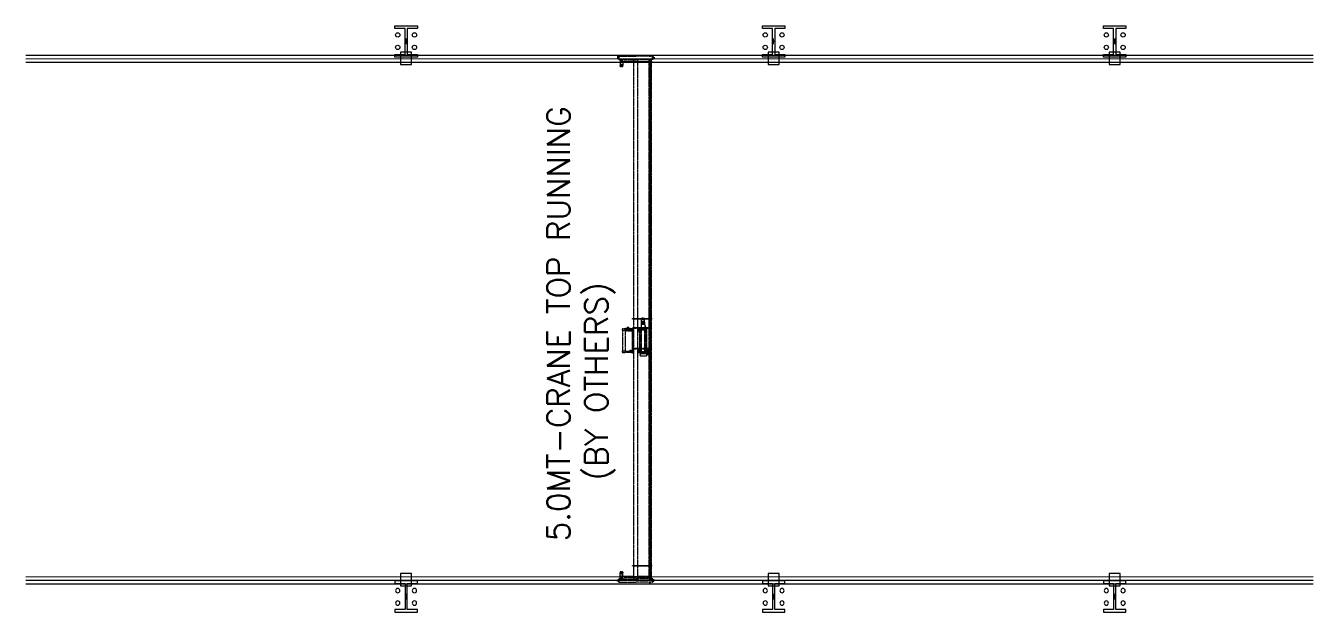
# Model space of a CAD drawing. Header units: millimetres. Extents: x 656141 to 1304589, y -54663 to 110742.
# Drawn here: x 712087 to 757393, y 61224 to 81847 of the extents above; entities that cross this region are included whole.
import ezdxf

# ---------------------------------------------------------------- set-up
doc = ezdxf.new("R2010")
doc.units = ezdxf.units.MM
doc.header["$LTSCALE"] = 0.35
doc.header["$MEASUREMENT"] = 0
doc.linetypes.add('CONTIN', pattern=[0, 0, 0])
doc.linetypes.add('HIDDEN', pattern=[9.525, 6.35, -3.175])
doc.layers.get('0').update_dxf_attribs({"linetype": 'CONTIN'})
doc.styles.add('S', font='simplex.shx')

# ---------------------------------------------------------------- blocks, each defined once
blk = doc.blocks.new('COL-1')
at = {"lineweight": 0}
for p, q in [((-525, -375), (-525, 375)), ((-525, 375), (-436, 375)), ((-436, 375), (-436, 36)), ((-436, 36), (436, 36)), ((436, 36), (436, 375)), ((436, 375), (525, 375)), ((525, 375), (525, -375)), ((-436, -375), (-525, -375)), ((436, -36), (-436, -36)), ((-436, -36), (-436, -375)), ((436, -375), (436, -36)), ((525, -375), (436, -375))]:
    blk.add_line(p, q, dxfattribs=at)
at = {"color": 0, "lineweight": 0, "ltscale": 0.1}
for p, q in [((-82, 0), (102, 0)), ((0, -36), (0, 36))]:
    blk.add_line(p, q, dxfattribs=at)
at = {"color": 1, "lineweight": 0}
for centre in [(-194, 279), (221, 279), (-194, -279), (221, -279)]:
    blk.add_circle(centre, 72.1, dxfattribs=at)

msp = doc.modelspace()

# ---------------------------------------------------------------- linework, layer by layer
at = {"color": 152, "linetype": 'ByBlock', "lineweight": 0}
for p, q in [((712087.2, 80813.6), (757392.8, 80816.7)), ((712087.2, 80813.7), (757392.8, 80816.7)), ((712087.2, 80687.7), (757392.8, 80690.8)), ((712087.2, 80687.8), (757392.8, 80690.8)), ((712087.2, 80561.9), (757392.8, 80564.9)), ((712087.2, 80561.8), (757392.8, 80564.8)), ((712087.2, 62472.3), (757392.8, 62475.3)), ((712087.2, 62472.2), (757392.8, 62475.2)), ((712087.2, 62346.3), (757392.8, 62349.3)), ((712087.2, 62346.3), (757392.8, 62349.3)), ((712087.2, 62220.4), (757392.8, 62223.4)), ((712087.2, 62220.4), (757392.8, 62223.4))]:
    msp.add_line(p, q, dxfattribs=at)
at = {"color": 3, "linetype": 'HIDDEN', "lineweight": 0, "ltscale": 5}
for p, q in [((732906.9, 80804.1), (732906.9, 80753.7)), ((732957.3, 80743.5), (732906.9, 80743.5)), ((732906.9, 80743.5), (732906.9, 80693.1)), ((732906.9, 80693.1), (732957.3, 80693.1)), ((732957.3, 80773.7), (732957.3, 80662.9)), ((732961.3, 80773.7), (732957.3, 80773.7)), ((732957.3, 80662.9), (732961.3, 80662.9)), ((732961.3, 80773.7), (733553.2, 80773.7)), ((732961.3, 80662.9), (732961.3, 80773.7)), ((732961.3, 80662.9), (733553.2, 80662.9)), ((733007.9, 80655.3), (733007.9, 80588.9)), ((733007.9, 80645.3), (733091, 80645.3)), ((733012.9, 80660.4), (733086, 80660.4)), ((733077.1, 80781.3), (733021.7, 80781.3)), ((733021.7, 80781.3), (733021.7, 80773.7)), ((733026.8, 80662.9), (733062, 80662.9)), ((733026.8, 80662.9), (733026.8, 80660.4)), ((733072.1, 80662.9), (733062, 80662.9)), ((733072.1, 80662.9), (733072.1, 80660.4)), ((733077.1, 80773.7), (733077.1, 80781.3)), ((733091, 80588.9), (733091, 80655.3)), ((733477.6, 80634.9), (733477.6, 80655.3)), ((733477.6, 80655.3), (733628.7, 80655.3)), ((734145.1, 80773.7), (733553.2, 80773.7)), ((734145.1, 80662.9), (733553.2, 80662.9)), ((733628.7, 80655.3), (733628.7, 80634.9)), ((734029.2, 80781.3), (734084.6, 80781.3)), ((734029.2, 80773.7), (734029.2, 80781.3)), ((734084.6, 80781.3), (734084.6, 80773.7)), ((734145.1, 80773.7), (734149.1, 80773.7)), ((734145.1, 80662.9), (734145.1, 80773.7)), ((734149.1, 80662.9), (734145.1, 80662.9)), ((734149.1, 80773.7), (734149.1, 80662.9)), ((734149.1, 80743.5), (734199.5, 80743.5)), ((734199.5, 80693.1), (734149.1, 80693.1)), ((734199.5, 80743.5), (734199.5, 80693.1)), ((733004.6, 80561.1), (733004.6, 80448.3)), ((733024.2, 80561.1), (733004.6, 80561.1)), ((733034.8, 80483.6), (733004.6, 80483.6)), ((733034.8, 80465.9), (733004.6, 80465.9)), ((733034.8, 80448.3), (733004.6, 80448.3)), ((733006.7, 80417.6), (733004.6, 80448.3)), ((733007.9, 80643.8), (733091, 80643.8)), ((733041.9, 80610), (733007.9, 80610)), ((733009.6, 80583.8), (733009.1, 80583.8)), ((733009.1, 80583.8), (733009.1, 80578.8)), ((733009.1, 80578.8), (733009.6, 80578.8)), ((733089.2, 80583.8), (733009.6, 80583.8)), ((733089.7, 80578.8), (733009.6, 80578.8)), ((733014.6, 80578.8), (733011.7, 80561.1)), ((733086, 80583.8), (733012.9, 80583.8)), ((733034.8, 80410.5), (733014.2, 80410.5)), ((733074.6, 80561.1), (733024.2, 80561.1)), ((733055.9, 80483.6), (733034.8, 80483.6)), ((733055.9, 80465.9), (733034.8, 80465.9)), ((733055.9, 80448.3), (733034.8, 80448.3)), ((733055.9, 80410.5), (733034.8, 80410.5)), ((733044.4, 80639.7), (733054.5, 80639.7)), ((733044.4, 80639.7), (733044.4, 80612.5)), ((733054.5, 80639.7), (733054.5, 80612.5)), ((733055.9, 80483.6), (733094.3, 80483.6)), ((733055.9, 80465.9), (733094.3, 80465.9)), ((733055.9, 80448.3), (733094.3, 80448.3)), ((733055.9, 80410.5), (733084.7, 80410.5)), ((733091, 80610), (733057, 80610)), ((733094.3, 80561.1), (733074.6, 80561.1)), ((733084.3, 80578.8), (733087.2, 80561.1)), ((733089.2, 80583.8), (733089.7, 80583.8)), ((733089.7, 80583.8), (733089.7, 80578.8)), ((733092.2, 80417.6), (733094.3, 80448.3)), ((733094.3, 80561.1), (733094.3, 80448.3)), ((733477.6, 80634.9), (733477.6, 62351.4)), ((733628.7, 62351.4), (733628.7, 80634.9)), ((734024.2, 80577.3), (733628.7, 80577.3)), ((734024.2, 62351.4), (734024.2, 80637.7)), ((734024.2, 80637.7), (734039.3, 80637.7)), ((734039.3, 80637.7), (734039.3, 62351.4)), ((734074.5, 62351.4), (734074.5, 80637.7)), ((734074.5, 80637.7), (734089.7, 80637.7)), ((734089.7, 80637.7), (734089.7, 62351.4)), ((733077.9, 71181.3), (733077.4, 71180.8)), ((733077.4, 71180.8), (733077.4, 71144.1)), ((733077.4, 71144.1), (733077.9, 71143.6)), ((733077.9, 71181.3), (733077.9, 71143.6)), ((733080.9, 71181.3), (733077.9, 71181.3)), ((733077.9, 71143.6), (733080.9, 71143.6)), ((733080.9, 71183.1), (733082.3, 71183.1)), ((733080.9, 71181.3), (733080.9, 71183.1)), ((733080.9, 71143.6), (733080.9, 71181.3)), ((733080.9, 71143.6), (733080.9, 71181.3)), ((733080.9, 71141.8), (733080.9, 71143.6)), ((733082.3, 71141.8), (733080.9, 71141.8)), ((733082.3, 71183.1), (733082.3, 71181.3)), ((733082.3, 71143.6), (733082.3, 71181.3)), ((733082.3, 71181.3), (733084.7, 71181.3)), ((733082.3, 71181.3), (733082.3, 71162.4)), ((733082.3, 71162.4), (733082.3, 71143.6)), ((733082.3, 71143.6), (733084.7, 71143.6)), ((733082.3, 71143.6), (733082.3, 71141.8)), ((733084.7, 71187.6), (733084.7, 70405.6)), ((733109.9, 71187.6), (733084.7, 71187.6)), ((733084.7, 71187.6), (733084.7, 71181.3)), ((733084.7, 71181.3), (733084.7, 71143.6)), ((733084.7, 71139.8), (733181.5, 71139.8)), ((733160.3, 71187.6), (733109.9, 71187.6)), ((733181.9, 71187.6), (733160.3, 71187.6)), ((733180.8, 71168.7), (733180.8, 71162.4)), ((733180.8, 71162.4), (733180.8, 71156.1)), ((733182.2, 71189.3), (733181.3, 71184.2)), ((733181.3, 71169.5), (733181.3, 71184.2)), ((733181.3, 71155.4), (733181.3, 71169.5)), ((733181.3, 71155.4), (733181.3, 71140.7)), ((733182.2, 71135.6), (733181.3, 71140.7)), ((733185.3, 71190.1), (733182.9, 71189.9)), ((733182.9, 71134.9), (733185.3, 71134.8)), ((733185.3, 71193.4), (733185.3, 71190.1)), ((733185.3, 71190.1), (733185.3, 71162.4)), ((733185.3, 71162.4), (733185.3, 71134.8)), ((733185.3, 71134.8), (733185.3, 71131.5)), ((733186.8, 71195), (733186.8, 71197.6)), ((733186.8, 71195), (733186.8, 71129.9)), ((733186.8, 71129.9), (733186.8, 71127.3)), ((733226.9, 71202.2), (733203.2, 71201.8)), ((733203.2, 71201.8), (733203.2, 71123.1)), ((733226.9, 71201.9), (733226.9, 71202.2)), ((733228.6, 71201.9), (733226.9, 71201.9)), ((733226.9, 71201.9), (733226.9, 71123)), ((733244.5, 71202.2), (733228.6, 71202.1)), ((733228.6, 71201.9), (733228.6, 71202.1)), ((733228.6, 71201.2), (733228.6, 71201.9)), ((733228.6, 71201.2), (733228.6, 71123.7)), ((733244.5, 71162.4), (733244.5, 71202.2)), ((733256.4, 71202), (733244.5, 71202.2)), ((733244.5, 71122.6), (733244.5, 71162.4)), ((733253.3, 71229), (733253.3, 71224.4)), ((733253.3, 71224.4), (733253.6, 71206.2)), ((733253.3, 71224.4), (733255.2, 71224.4)), ((733255.2, 71224.4), (733283.6, 71224.4)), ((733256.4, 71196.2), (733256.4, 71202)), ((733256.4, 71128.7), (733256.4, 71196.2)), ((733256.9, 71196.2), (733256.4, 71196.2)), ((733256.7, 71203.2), (733298.2, 71203.2)), ((733257.4, 71196.2), (733256.9, 71196.2)), ((733296.7, 71202.2), (733257.4, 71202.2)), ((733257.4, 71202.2), (733257.4, 71196.2)), ((733257.4, 71128.7), (733257.4, 71196.2)), ((733294.1, 71221.9), (733273, 71221.9)), ((733273, 71206.8), (733294.1, 71206.8)), ((733313.8, 71224.4), (733283.6, 71224.4)), ((733296.7, 71196.2), (733296.7, 71202.2)), ((733297.2, 71196.2), (733296.7, 71196.2)), ((733296.7, 71128.7), (733296.7, 71196.2)), ((733297.7, 71196.2), (733297.2, 71196.2)), ((733297.7, 71196.2), (733297.7, 71197.7)), ((733297.7, 71197.7), (733298.3, 71197.7)), ((733297.7, 71192.2), (733297.7, 71196.2)), ((733311.8, 71192.2), (733297.7, 71192.2)), ((733297.7, 71128.7), (733297.7, 71192.2)), ((733298.2, 71203.2), (733310.4, 71203.2)), ((733298.2, 71203.2), (733298.3, 71197.7)), ((733298.3, 71197.7), (733311.8, 71197.7)), ((733309.7, 71129.6), (733309.7, 71192.2)), ((733312.3, 71203.2), (733310.4, 71203.2)), ((733311.8, 71197.7), (733311.8, 71195)), ((733311.8, 71197.7), (733312.2, 71197.7)), ((733311.8, 71195), (733311.8, 71192.2)), ((733312.3, 71203.8), (733312.2, 71197.7)), ((733313.5, 71206.2), (733313.8, 71224.4)), ((733313.8, 71229), (733313.8, 71224.4)), ((733324.6, 71193.4), (733321.1, 71193.4)), ((733321.1, 71193.4), (733321.1, 71131.5)), ((733321.1, 71131.5), (733324.6, 71131.5)), ((733324.9, 71193.4), (733324.6, 71193.4)), ((733324.6, 71193.4), (733324.6, 71131.5)), ((733324.6, 71193.4), (733324.6, 71193.4)), ((733324.6, 71131.5), (733324.9, 71131.5)), ((733324.6, 71131.5), (733324.6, 71131.5)), ((733326.4, 71196.7), (733325.8, 71194.2)), ((733325.8, 71130.7), (733326.4, 71128.2)), ((733326.6, 71197), (733326.6, 71127.9)), ((733335.2, 71197.7), (733327.4, 71197.4)), ((733335.7, 71196.7), (733335.7, 71197.2)), ((733335.7, 71196.7), (733335.7, 71128.2)), ((733336.7, 71196.2), (733336.2, 71196.2)), ((733336.7, 71196.9), (733336.7, 71196.2)), ((733336.7, 71128.7), (733336.7, 71196.2)), ((733340.9, 71197.7), (733337.5, 71197.7)), ((733341.7, 71193.2), (733341.7, 71196.9)), ((733341.7, 71190.1), (733341.7, 71193.2)), ((733342.2, 71193.2), (733341.7, 71193.2)), ((733341.7, 71176), (733341.7, 71190.1)), ((733356.3, 71190.1), (733341.7, 71190.1)), ((733341.7, 71148.8), (733341.7, 71176)), ((733360.2, 71176), (733341.7, 71176)), ((733341.7, 71134.7), (733341.7, 71148.8)), ((733341.7, 71148.8), (733360.2, 71148.8)), ((733341.7, 71134.7), (733356.3, 71134.7)), ((733341.7, 71131.7), (733341.7, 71134.7)), ((733341.7, 71128), (733341.7, 71131.7)), ((733342.2, 71131.7), (733341.7, 71131.7)), ((733342.4, 71197.2), (733342.2, 71193.2)), ((733356.3, 71193.2), (733342.2, 71193.2)), ((733356.3, 71131.7), (733342.2, 71131.7)), ((733342.4, 71127.7), (733342.2, 71131.7)), ((733356.2, 71197.2), (733342.4, 71197.2)), ((733356.3, 71193.2), (733356.2, 71197.2)), ((733356.3, 71131.7), (733356.2, 71127.7)), ((733356.3, 71191.7), (733356.3, 71193.2)), ((733360.2, 71191.7), (733356.3, 71191.7)), ((733356.3, 71190.1), (733356.3, 71191.7)), ((733356.3, 71134.7), (733356.3, 71133.2)), ((733356.3, 71133.2), (733360.2, 71133.2)), ((733356.3, 71133.2), (733356.3, 71131.7)), ((733360.2, 71195.2), (733360.2, 71191.7)), ((733373.5, 71195.2), (733360.2, 71195.2)), ((733362.4, 71191.7), (733360.2, 71191.7)), ((733362.4, 71176), (733360.2, 71176)), ((733360.2, 71148.8), (733362.4, 71148.8)), ((733360.2, 71133.2), (733360.2, 71129.7)), ((733360.2, 71133.2), (733362.4, 71133.2)), ((733362.4, 71176), (733362.4, 71191.7)), ((733362.4, 71166.5), (733362.4, 71176)), ((733385.6, 71166.5), (733362.4, 71166.5)), ((733362.4, 71148.8), (733362.4, 71158.4)), ((733362.4, 71158.4), (733385.6, 71158.4)), ((733362.4, 71133.2), (733362.4, 71148.8)), ((733386.1, 71195.2), (733373.5, 71195.2)), ((733385.6, 71158.4), (733385.6, 71166.5)), ((733386.1, 71162.4), (733386.1, 71195.2)), ((733386.1, 71195.2), (733386.6, 71195.2)), ((733386.6, 71195.2), (733386.6, 71194.9)), ((733386.6, 71194.9), (733388.6, 71194.9)), ((733386.6, 71194.9), (733386.6, 71162.4)), ((733386.6, 71162.4), (733386.6, 71130)), ((733388.6, 71130), (733386.6, 71130)), ((733386.6, 71130), (733386.6, 71129.7)), ((733388.6, 71129.7), (733388.6, 71195.2)), ((733401.7, 71195.2), (733388.6, 71195.2)), ((733401.7, 71129.7), (733401.7, 71195.2)), ((733401.7, 71187.6), (733403.4, 71187.6)), ((733403.4, 71137.3), (733401.7, 71137.3)), ((733403.4, 71187.6), (733403.4, 71180.1)), ((733403.4, 71180.1), (733404.7, 71180.1)), ((733403.4, 71144.8), (733403.4, 71180.1)), ((733404.7, 71144.8), (733403.4, 71144.8)), ((733403.4, 71144.8), (733403.4, 71137.3)), ((733404.7, 71180.1), (733405.2, 71179.9)), ((733405.2, 71144.9), (733404.7, 71144.8)), ((733405.2, 71179.9), (733405.2, 71172.6)), ((733405.2, 71144.9), (733405.2, 71179.9)), ((733405.2, 71172.6), (733405.4, 71172.6)), ((733405.4, 71152.3), (733405.2, 71152.3)), ((733405.2, 71152.3), (733405.2, 71144.9)), ((733405.4, 71172.6), (733406.4, 71171.6)), ((733406.4, 71153.3), (733405.4, 71152.3)), ((733406.4, 71171.6), (733407.2, 71171.6)), ((733407.2, 71153.3), (733406.4, 71153.3)), ((733407.2, 71171.6), (733407.2, 71172.3)), ((733407.2, 71172.3), (733407.7, 71172.3)), ((733407.2, 71152.6), (733407.2, 71153.3)), ((733407.7, 71152.6), (733407.2, 71152.6)), ((733407.7, 71172.3), (733408.2, 71171.8)), ((733408.2, 71153.1), (733407.7, 71152.6)), ((733408.2, 71183.4), (733408.2, 71181.3)), ((733408.2, 71181.3), (733408.2, 71143.6)), ((733408.2, 71171.8), (733408.2, 71153.1)), ((733408.2, 71143.6), (733408.2, 71141.5)), ((733451, 71197.7), (733413.3, 71197.7)), ((733413.3, 71197.7), (733413.3, 71189.3)), ((733413.3, 71189.3), (733413.3, 71186.4)), ((733413.3, 71186.4), (733413.3, 71162.4)), ((733413.3, 71162.4), (733413.3, 71138.5)), ((733413.3, 71138.5), (733413.3, 71135.6)), ((733413.3, 71135.6), (733413.3, 71127.2)), ((734128.6, 71537.8), (733421, 71537.8)), ((734107.3, 71229.4), (733439.8, 71229.4)), ((733439.8, 71229.4), (733439.8, 71209.3)), ((733439.8, 71209.3), (734107.3, 71209.3)), ((733451, 71193.9), (733451, 71197.7)), ((733451, 71190.1), (733451, 71193.9)), ((733452, 71193.9), (733451, 71193.9)), ((733451, 71134.7), (733451, 71190.1)), ((733451, 71131), (733451, 71134.7)), ((733451, 71127.2), (733451, 71131)), ((733451, 71131), (733452, 71131)), ((733452, 71217.6), (733452, 71193.9)), ((733452, 71217.6), (733453.3, 71217.6)), ((733452, 71193.9), (733452, 71190.8)), ((733452, 71190.8), (733452, 71162.4)), ((733452, 71162.4), (733452, 71134.1)), ((733452, 71134.1), (733452, 71131)), ((733452, 71131), (733452, 71107.3)), ((733453.3, 71226.4), (733453.3, 71217.6)), ((733453.3, 71217.6), (733453.3, 71107.3)), ((733457.1, 71227.4), (733454.3, 71227.4)), ((733456.8, 71166.2), (733456.8, 71158.7)), ((733457.8, 71166.2), (733456.8, 71166.2)), ((733456.8, 71158.7), (733463.9, 71158.7)), ((733457.1, 71227.4), (733457.1, 71226.9)), ((733457.1, 71226.9), (733457.1, 71166.2)), ((733463.6, 71226.9), (733457.1, 71226.9)), ((733457.1, 71098), (733457.1, 71158.7)), ((733458.4, 71168.2), (733457.8, 71168.2)), ((733457.8, 71168.2), (733457.8, 71166.2)), ((733462.3, 71170), (733458.4, 71170)), ((733458.4, 71170), (733458.4, 71168.2)), ((733462.3, 71168.2), (733458.4, 71168.2)), ((733462.3, 71168.2), (733462.3, 71170)), ((733462.9, 71168.2), (733462.3, 71168.2)), ((733462.9, 71166.2), (733462.9, 71168.2)), ((733463.9, 71166.2), (733462.9, 71166.2)), ((733466.4, 71227.4), (733463.6, 71227.4)), ((733463.6, 71227.4), (733463.6, 71226.9)), ((733463.6, 71226.9), (733463.6, 71166.2)), ((733463.6, 71098), (733463.6, 71158.7)), ((733463.9, 71158.7), (733463.9, 71166.2)), ((733467.4, 71217.6), (733467.4, 71226.4)), ((733467.4, 71162.4), (733467.4, 71217.6)), ((733473.5, 71217.6), (733467.4, 71217.6)), ((733467.4, 71107.3), (733467.4, 71162.4)), ((733473.5, 71217.6), (733475.5, 71203)), ((733475.5, 71121.9), (733475.5, 71203)), ((733477.6, 71202.2), (733476.6, 71202.1)), ((733628.7, 71202.3), (733631.3, 71202.1)), ((733634.4, 71217.6), (733632.3, 71203)), ((733632.3, 71203), (733632.3, 71121.9)), ((733640.4, 71217.6), (733634.4, 71217.6)), ((733640.4, 71226.4), (733640.4, 71217.6)), ((733640.4, 71217.6), (733640.4, 71107.3)), ((733644.2, 71227.4), (733641.5, 71227.4)), ((733645, 71166.2), (733644, 71166.2)), ((733644, 71166.2), (733644, 71158.7)), ((733644, 71158.7), (733651, 71158.7)), ((733644.2, 71227.4), (733644.2, 71226.9)), ((733644.2, 71226.9), (733644.2, 71166.2)), ((733650.8, 71226.9), (733644.2, 71226.9)), ((733644.2, 71098), (733644.2, 71158.7)), ((733645, 71168.2), (733645, 71166.2)), ((733645.6, 71168.2), (733645, 71168.2)), ((733649.4, 71170), (733645.6, 71170)), ((733645.6, 71170), (733645.6, 71168.2)), ((733649.4, 71168.2), (733645.6, 71168.2)), ((733649.4, 71168.2), (733649.4, 71170)), ((733650, 71168.2), (733649.4, 71168.2)), ((733650, 71166.2), (733650, 71168.2)), ((733651, 71166.2), (733650, 71166.2)), ((733653.5, 71227.4), (733650.8, 71227.4)), ((733650.8, 71227.4), (733650.8, 71226.9)), ((733650.8, 71226.9), (733650.8, 71166.2)), ((733650.8, 71098), (733650.8, 71158.7)), ((733651, 71158.7), (733651, 71166.2)), ((733654.6, 71217.6), (733654.6, 71226.4)), ((733654.6, 71162.4), (733654.6, 71217.6)), ((733655.8, 71217.6), (733654.6, 71217.6)), ((733654.6, 71107.3), (733654.6, 71162.4)), ((733655.8, 71195.8), (733655.8, 71217.6)), ((733655.8, 71162.4), (733655.8, 71195.8)), ((733657.1, 71195.8), (733655.8, 71195.8)), ((733655.8, 71129.1), (733655.8, 71162.4)), ((733657.1, 71205.5), (733657.1, 71195.8)), ((733657.1, 71200.2), (733675.2, 71200.2)), ((733657.1, 71195.8), (733657.1, 71192.5)), ((733657.1, 71129.1), (733657.1, 71132.4)), ((733673.1, 71209), (733660, 71208.5)), ((733675.2, 71196.4), (733675.2, 71207.8)), ((733675.2, 71196.4), (733691.9, 71195.8)), ((733694.9, 71162.4), (733694.9, 71192.8)), ((733694.9, 71162.4), (733694.9, 71132.1)), ((733697.7, 71175.5), (733697.7, 71150.9)), ((733697.7, 71150.9), (733701.3, 71150.9)), ((733701.3, 71150.9), (733701.8, 71150.9)), ((733701.8, 71150.9), (733701.8, 70398.3)), ((733701.8, 70398.3), (733701.8, 71150.9)), ((733701.8, 71150.9), (733752.2, 71150.9)), ((733703.3, 71181.1), (733727.1, 71181.1)), ((733725.4, 71191), (733735.5, 71191)), ((733727.1, 71191), (733727, 71187.2)), ((733727, 71187.2), (733727, 71185.9)), ((733727, 71185.9), (733727, 71184.6)), ((733727, 71184.6), (733727.1, 71181.1)), ((733806.1, 71191), (733727.1, 71191)), ((733727.1, 71181.1), (733885, 71181.1)), ((733735.5, 71191), (733876.6, 71191)), ((733744.5, 71416.8), (733744.1, 71391.1)), ((733744.1, 71391.1), (733744.6, 71391.1)), ((733744.1, 71388.9), (733744.4, 71350.6)), ((733806.1, 71388.9), (733744.1, 71388.9)), ((733744.1, 71347.5), (733744.1, 71226)), ((733745.2, 71222.2), (733744.1, 71191)), ((733867.8, 71367.2), (733744.3, 71367.2)), ((733867.6, 71416.8), (733744.5, 71416.8)), ((733744.6, 71391.1), (733744.6, 71388.9)), ((733867.5, 71391.1), (733744.6, 71391.1)), ((733744.6, 71388.9), (733745.6, 71388.9)), ((733751.4, 71348.3), (733744.9, 71348.3)), ((733744.9, 71225.2), (733751.4, 71225.2)), ((733745.2, 71349.8), (733751.4, 71349.8)), ((733745.6, 71388.9), (733806.1, 71388.9)), ((733751.4, 71223.4), (733746.4, 71223.4)), ((733755.6, 71443.8), (733749.2, 71443.8)), ((733861.5, 71547.8), (733750.6, 71547.8)), ((733750.6, 71452.3), (733750.6, 71547.8)), ((733861.5, 71527.7), (733750.6, 71527.7)), ((733861.5, 71520.1), (733750.6, 71520.1)), ((733750.6, 71458.1), (733861.5, 71458.1)), ((733750.6, 71452.3), (733861.5, 71452.3)), ((733751.4, 71349.8), (733753.4, 71349.8)), ((733751.4, 71349.1), (733751.4, 71348.3)), ((733753.4, 71349.1), (733751.4, 71349.1)), ((733763.6, 71348.3), (733751.4, 71348.3)), ((733751.4, 71225.2), (733860.7, 71225.2)), ((733751.4, 71225.2), (733751.4, 71224.5)), ((733860.7, 71224.5), (733751.4, 71224.5)), ((733751.4, 71224.5), (733751.4, 71223.4)), ((733751.4, 71224.5), (733753.4, 71224.5)), ((733860.7, 71223.4), (733751.4, 71223.4)), ((733752.2, 70398.3), (733752.2, 71150.9)), ((733752.2, 71150.9), (733875.3, 71150.9)), ((733753.4, 71349.8), (733753.4, 71349.1)), ((733753.4, 71349.8), (733858.7, 71349.8)), ((733856.5, 71443.8), (733755.6, 71443.8)), ((733756.2, 71446.1), (733756.1, 71444.3)), ((733762.8, 71447.3), (733757.5, 71447.3)), ((733762.8, 71447.3), (733763, 71450.2)), ((733849.3, 71447.3), (733762.8, 71447.3)), ((733763.6, 71450.9), (733771.1, 71452.3)), ((733771.8, 71348.3), (733763.6, 71348.3)), ((733840.9, 71452.3), (733771.2, 71452.3)), ((733860.7, 71348.3), (733771.8, 71348.3)), ((733806.1, 71562.9), (733773.8, 71562.9)), ((733773.8, 71562.9), (733773.8, 71547.8)), ((733806.1, 71562.9), (733838.3, 71562.9)), ((733806.1, 71388.9), (733866.5, 71388.9)), ((733868, 71388.9), (733806.1, 71388.9)), ((733806.1, 71191), (733885, 71191)), ((733838.3, 71562.9), (733838.3, 71547.8)), ((733848.5, 71450.9), (733841, 71452.3)), ((733849.3, 71447.3), (733849.1, 71450.2)), ((733854.6, 71447.3), (733849.3, 71447.3)), ((733855.9, 71446.1), (733856, 71444.3)), ((733862.9, 71443.8), (733856.5, 71443.8)), ((733858.7, 71349.1), (733858.7, 71349.8)), ((733858.7, 71349.8), (733860.7, 71349.8)), ((733860.7, 71349.1), (733858.7, 71349.1)), ((733858.7, 71224.5), (733860.7, 71224.5)), ((733870.5, 71213.1), (733859.5, 71213.1)), ((733860.7, 71349.8), (733866.9, 71349.8)), ((733860.7, 71348.3), (733860.7, 71349.1)), ((733867.2, 71348.3), (733860.7, 71348.3)), ((733860.7, 71225.2), (733860.7, 71224.5)), ((733860.7, 71225.2), (733867.2, 71225.2)), ((733860.7, 71223.4), (733860.7, 71224.5)), ((733860.7, 71223.4), (733861, 71223.4)), ((733861, 71223.4), (733861, 71219.3)), ((733861, 71219.3), (733861.5, 71219.3)), ((733861, 71219.3), (733861, 71207)), ((733861, 71207), (733861.5, 71206.9)), ((733861, 71207), (733861, 71191)), ((733861.5, 71452.3), (733861.5, 71547.8)), ((733869, 71221.9), (733861.5, 71221.8)), ((733861.5, 71221.8), (733861.5, 71219.3)), ((733861.5, 71219.3), (733861.5, 71206.9)), ((733861.5, 71206.9), (733861.5, 71204.4)), ((733869.1, 71204.3), (733861.5, 71204.4)), ((733866.3, 71239.3), (733906.9, 71239.3)), ((733866.5, 71388.9), (733867.5, 71388.9)), ((733867.5, 71391.1), (733868, 71391.1)), ((733867.5, 71388.9), (733867.5, 71391.1)), ((733868, 71391.1), (733867.6, 71416.8)), ((733867.7, 71350.6), (733868, 71388.9)), ((733868, 71347.5), (733868, 71269.3)), ((733868, 71269.3), (733868, 71254.2)), ((733868, 71254.2), (733868, 71226)), ((733869, 71273.7), (733869, 71221.9)), ((733869, 71221.9), (733869, 71204.9)), ((733894.2, 71277.1), (733872, 71276.7)), ((733872, 71201.9), (733894.2, 71201.5)), ((733873.8, 70398.3), (733873.8, 71150.9)), ((733875.3, 71150.9), (733895.7, 71150.9)), ((733876.6, 71191), (733886.7, 71191)), ((733885, 71191), (733885.1, 71187.2)), ((733885.1, 71184.6), (733885, 71181.1)), ((733885, 71181.1), (733906.4, 71181.1)), ((733885.1, 71187.2), (733885.1, 71185.9)), ((733885.1, 71185.9), (733885.1, 71184.6)), ((733899.5, 71277), (733894.2, 71277.1)), ((733894.2, 71277.1), (733894.2, 71201.5)), ((733894.2, 71201.5), (733899.5, 71201.6)), ((733895.7, 71150.9), (733895.7, 70398.3)), ((733895.7, 71150.9), (733944.1, 71150.9)), ((733932.4, 71181.1), (733906.4, 71181.1)), ((733941.6, 71181.1), (733932.4, 71181.1)), ((733944.1, 70398.3), (733944.1, 71150.9)), ((733944.1, 71150.9), (733947.1, 71150.9)), ((733947.1, 71150.9), (733947.1, 71175.5)), ((734107.3, 71209.3), (734107.3, 71229.4)), ((733185.4, 71127.3), (733185.4, 70405.6)), ((733203.2, 71123.1), (733226.9, 71122.6)), ((733226.9, 71123), (733228.6, 71123)), ((733226.9, 71122.6), (733226.9, 71123)), ((733228.6, 71123), (733228.6, 71123.7)), ((733228.6, 71122.8), (733228.6, 71123)), ((733228.6, 71122.8), (733244.5, 71122.6)), ((733244.5, 71122.6), (733256.4, 71122.9)), ((733256.4, 71122.9), (733256.4, 71128.7)), ((733256.4, 71128.7), (733256.9, 71128.7)), ((733256.9, 71128.7), (733257.4, 71128.7)), ((733257.4, 71128.7), (733257.4, 71122.6)), ((733257.4, 71122.6), (733296.7, 71122.6)), ((733296.7, 71122.6), (733296.7, 71128.7)), ((733296.7, 71128.7), (733297.2, 71128.7)), ((733297.2, 71128.7), (733297.7, 71128.7)), ((733297.7, 71122.6), (733297.7, 71128.7)), ((733297.7, 71122.6), (733309.7, 71122.9)), ((733309.7, 71129.6), (733309.7, 71122.9)), ((733327.4, 71127.5), (733335.2, 71127.2)), ((733384, 71127.2), (733332.7, 71127.2)), ((733332.7, 71127.2), (733332.7, 71119.1)), ((733332.7, 71119.1), (733384, 71119.1)), ((733335.7, 71127.7), (733335.7, 71128.2)), ((733336.2, 71128.7), (733336.7, 71128.7)), ((733336.7, 71128.7), (733336.7, 71128)), ((733337.5, 71127.2), (733340.9, 71127.2)), ((733356.2, 71127.7), (733342.4, 71127.7)), ((733360.2, 71129.7), (733373.5, 71129.7)), ((733373.5, 71129.7), (733386.1, 71129.7)), ((733413.3, 71127.2), (733384, 71127.2)), ((733384, 71119.1), (733424.8, 71119.1)), ((733386.6, 71129.7), (733386.1, 71129.7)), ((733388.6, 71129.7), (733401.7, 71129.7)), ((733413.3, 71127.2), (733448.5, 71127.2)), ((733448.5, 71127.2), (733413.3, 71127.2)), ((733448.5, 71123.2), (733424.8, 71123.2)), ((733424.8, 71123.2), (733424.8, 71119.1)), ((733424.8, 71119.1), (733424.8, 71079.8)), ((733424.8, 71079.8), (733424.8, 70645.6)), ((733448.5, 71127.2), (733451, 71127.2)), ((733448.5, 71127.2), (733448.5, 71123.2)), ((733451, 71123.2), (733448.5, 71123.2)), ((733451, 71079.8), (733451, 71123.2)), ((733451, 71079.8), (733451, 70645.6)), ((733452, 71107.3), (733453.3, 71107.3)), ((733453.3, 71107.3), (733453.3, 71098.5)), ((733454.3, 71097.5), (733457.1, 71097.5)), ((733463.6, 71098), (733457.1, 71098)), ((733457.1, 71098), (733457.1, 71097.5)), ((733463.6, 71098), (733463.6, 71097.5)), ((733463.6, 71097.5), (733466.4, 71097.5)), ((733467.4, 71098.5), (733467.4, 71107.3)), ((733473.5, 71107.3), (733467.4, 71107.3)), ((733473.5, 71107.3), (733475.5, 71121.9)), ((733477.6, 71122.7), (733476.6, 71122.8)), ((733628.7, 71122.6), (733631.3, 71122.8)), ((733634.4, 71107.3), (733632.3, 71121.9)), ((733634.4, 71107.3), (733640.4, 71107.3)), ((733640.4, 71107.3), (733640.4, 71098.5)), ((733641.5, 71097.5), (733644.2, 71097.5)), ((733650.8, 71098), (733644.2, 71098)), ((733644.2, 71098), (733644.2, 71097.5)), ((733650.8, 71098), (733650.8, 71097.5)), ((733650.8, 71097.5), (733653.5, 71097.5)), ((733654.6, 71098.5), (733654.6, 71107.3)), ((733655.8, 71107.3), (733654.6, 71107.3)), ((733655.8, 71107.3), (733655.8, 71129.1)), ((733657.1, 71129.1), (733655.8, 71129.1)), ((733657.1, 71119.4), (733657.1, 71129.1)), ((733657.1, 71124.7), (733675.2, 71124.7)), ((733673.1, 71115.9), (733660, 71116.4)), ((733675.2, 71128.5), (733691.9, 71129)), ((733675.2, 71128.5), (733675.2, 71117.1)), ((733077.9, 70405.6), (733077.4, 70405.1)), ((733077.4, 70405.1), (733077.4, 70368.3)), ((733077.4, 70368.3), (733077.9, 70367.8)), ((733077.9, 70405.6), (733077.9, 70367.8)), ((733080.9, 70405.6), (733077.9, 70405.6)), ((733077.9, 70367.8), (733080.9, 70367.8)), ((733082.3, 70407.3), (733080.9, 70407.3)), ((733080.9, 70407.3), (733080.9, 70405.6)), ((733080.9, 70367.8), (733080.9, 70405.6)), ((733080.9, 70405.6), (733080.9, 70367.8)), ((733080.9, 70367.8), (733080.9, 70366)), ((733080.9, 70366), (733082.3, 70366)), ((733082.3, 70405.6), (733082.3, 70407.3)), ((733082.3, 70367.8), (733082.3, 70405.6)), ((733082.3, 70405.6), (733084.7, 70405.6)), ((733082.3, 70386.7), (733082.3, 70405.6)), ((733082.3, 70367.8), (733082.3, 70386.7)), ((733082.3, 70367.8), (733084.7, 70367.8)), ((733082.3, 70366), (733082.3, 70367.8)), ((733185.4, 70409.4), (733084.7, 70409.4)), ((733084.7, 70405.6), (733084.7, 70367.8)), ((733084.7, 70367.8), (733084.7, 70361.5)), ((733084.7, 70361.5), (733109.9, 70361.5)), ((733109.9, 70361.5), (733160.3, 70361.5)), ((733160.3, 70361.5), (733185.4, 70361.5)), ((733185.4, 70405.6), (733185.4, 70367.8)), ((733187.9, 70405.6), (733185.4, 70405.6)), ((733185.4, 70405.6), (733185.4, 70367.8)), ((733185.4, 70367.8), (733185.4, 70361.5)), ((733187.9, 70367.8), (733185.4, 70367.8)), ((733189.2, 70407.3), (733187.9, 70407.3)), ((733187.9, 70407.3), (733187.9, 70405.6)), ((733187.9, 70405.6), (733187.9, 70367.8)), ((733187.9, 70367.8), (733187.9, 70366)), ((733187.9, 70366), (733189.2, 70366)), ((733189.2, 70405.6), (733189.2, 70407.3)), ((733189.2, 70405.6), (733413.3, 70405.6)), ((733189.2, 70386.7), (733189.2, 70405.6)), ((733189.2, 70367.8), (733189.2, 70386.7)), ((733189.2, 70367.8), (733413.3, 70367.8)), ((733189.2, 70366), (733189.2, 70367.8)), ((733332.7, 70430), (733332.7, 70421.9)), ((733384, 70430), (733332.7, 70430)), ((733332.7, 70421.9), (733384, 70421.9)), ((733424.8, 70430), (733384, 70430)), ((733384, 70421.9), (733413.3, 70421.9)), ((733413.3, 70421.9), (733413.3, 70413.5)), ((733413.3, 70421.9), (733448.5, 70421.9)), ((733413.3, 70413.5), (733413.3, 70410.6)), ((733413.3, 70410.6), (733413.3, 70405.6)), ((733413.3, 70405.6), (733413.3, 70386.7)), ((733413.3, 70386.7), (733413.3, 70367.8)), ((733413.3, 70367.8), (733413.3, 70362.8)), ((733413.3, 70362.8), (733413.3, 70359.8)), ((733413.3, 70359.8), (733413.3, 70351.4)), ((733413.3, 70351.4), (733451, 70351.4)), ((733424.8, 70645.6), (733424.8, 70430)), ((733424.8, 70430), (733424.8, 70426)), ((733424.8, 70426), (733448.5, 70426)), ((734107.3, 70503.1), (733439.8, 70503.1)), ((733439.8, 70503.1), (733439.8, 70482.9)), ((733439.8, 70482.9), (734107.3, 70482.9)), ((733448.5, 70426), (733451, 70426)), ((733448.5, 70421.9), (733448.5, 70426)), ((733448.5, 70421.9), (733451, 70421.9)), ((733451, 70426), (733451, 70645.6)), ((733451, 70418.2), (733451, 70421.9)), ((733451, 70414.4), (733451, 70418.2)), ((733466.2, 70417.6), (733451, 70418.2)), ((733451, 70359), (733451, 70414.4)), ((733451, 70355.2), (733451, 70359)), ((733466.2, 70355.7), (733451, 70355.2)), ((733451, 70351.4), (733451, 70355.2)), ((733454, 70414.3), (733459.9, 70414.1)), ((733454, 70359.1), (733459.9, 70359.3)), ((733463.1, 70412), (733462, 70413.2)), ((733462, 70360.2), (733463.1, 70361.3)), ((733466.2, 70410.3), (733463.1, 70412)), ((733463.1, 70361.3), (733463.1, 70412)), ((733463.1, 70361.3), (733466.2, 70363.1)), ((733466.2, 70439.6), (733466.2, 70417.6)), ((733466.2, 70439.6), (733472.5, 70439.6)), ((733466.2, 70417.6), (733466.2, 70386.7)), ((733466.2, 70355.7), (733466.2, 70386.7)), ((733466.2, 70333.8), (733466.2, 70355.7)), ((733466.2, 70333.8), (733472.5, 70333.8)), ((733474, 70438.3), (733475.5, 70427.2)), ((733474, 70335.1), (733475.5, 70346.1)), ((733476.6, 70426.4), (733476.6, 70347)), ((733476.6, 70426.4), (733477.6, 70426.4)), ((733476.6, 70347), (733477.6, 70346.9)), ((733631.3, 70426.4), (733628.7, 70426.6)), ((733631.3, 70347), (733628.7, 70346.8)), ((733631.3, 70347), (733631.3, 70426.4)), ((733633.9, 70438.3), (733632.3, 70427.2)), ((733633.9, 70335.1), (733632.3, 70346.1)), ((733641.7, 70439.6), (733635.4, 70439.6)), ((733641.7, 70333.8), (733635.4, 70333.8)), ((733641.7, 70439.6), (733641.7, 70419.5)), ((733657.1, 70420.1), (733641.7, 70419.5)), ((733641.7, 70419.5), (733641.7, 70386.7)), ((733645, 70411.3), (733641.7, 70409.5)), ((733641.7, 70353.8), (733641.7, 70386.7)), ((733645, 70362), (733641.7, 70363.9)), ((733641.7, 70333.8), (733641.7, 70353.8)), ((733657.1, 70353.3), (733641.7, 70353.8)), ((733646.6, 70413), (733645, 70411.3)), ((733646.6, 70360.4), (733645, 70362)), ((733647.6, 70413.4), (733654.2, 70413.7)), ((733654.2, 70359.7), (733647.6, 70359.9)), ((733657.1, 70429.7), (733657.1, 70420.1)), ((733657.1, 70420.1), (733657.1, 70416.7)), ((733657.1, 70353.3), (733657.1, 70356.7)), ((733657.1, 70343.6), (733657.1, 70353.3)), ((733673.1, 70433.2), (733660, 70432.8)), ((733673.1, 70340.1), (733660, 70340.6)), ((733675.2, 70420.7), (733675.2, 70432)), ((733675.2, 70420.7), (733691.9, 70420.1)), ((733675.2, 70352.7), (733691.9, 70353.3)), ((733675.2, 70352.7), (733675.2, 70341.4)), ((733694.9, 70386.7), (733694.9, 70417.1)), ((733694.9, 70356.3), (733694.9, 70386.7)), ((733701.3, 70398.3), (733697.7, 70398.3)), ((733697.7, 70398.3), (733697.7, 70373.6)), ((733700.3, 70330.1), (733700.3, 70324.2)), ((733700.3, 70324.2), (733944.6, 70324.2)), ((733701.8, 70398.3), (733701.3, 70398.3)), ((733738.3, 70398.3), (733701.8, 70398.3)), ((733942.4, 70332.3), (733702.4, 70332.3)), ((733702.4, 70324.2), (733702.4, 70319.7)), ((733703.3, 70368), (733712, 70368)), ((733703.3, 70317.8), (733941.6, 70317.8)), ((733703.9, 70363.4), (733703.9, 70336.2)), ((733703.9, 70336.2), (733703.9, 70334.7)), ((733703.9, 70334.7), (733703.9, 70333.8)), ((733703.9, 70316.6), (733703.9, 70279.8)), ((733705.9, 70248.3), (733703.9, 70279.8)), ((733710.1, 70366), (733706.6, 70366)), ((733710.1, 70366), (733710.1, 70366.2)), ((733710.1, 70366), (733934.8, 70366)), ((733712, 70368), (733932.9, 70368)), ((733738.3, 70398.3), (733873.8, 70398.3)), ((733895.7, 70398.3), (733873.8, 70398.3)), ((733943.6, 70398.3), (733895.7, 70398.3)), ((733932.9, 70368), (733941.6, 70368)), ((733934.8, 70366), (733934.8, 70366.2)), ((733938.3, 70366), (733934.8, 70366)), ((733938.9, 70248.3), (733940.9, 70279.8)), ((733940.9, 70336.2), (733940.9, 70363.4)), ((733940.9, 70336.2), (733940.9, 70334.7)), ((733940.9, 70334.7), (733940.9, 70333.8)), ((733940.9, 70279.8), (733940.9, 70316.6)), ((733942.4, 70324.2), (733942.4, 70319.6)), ((733944.1, 70398.3), (733943.6, 70398.3)), ((733947.1, 70398.3), (733944.1, 70398.3)), ((733944.6, 70324.2), (733944.6, 70330.1)), ((733947.1, 70373.6), (733947.1, 70398.3)), ((733947.1, 70376.6), (733947.1, 70396.8)), ((733947.1, 70396.8), (733949.6, 70396.8)), ((733949.6, 70376.6), (733947.1, 70376.6)), ((733949.6, 70396.8), (733949.6, 70376.6)), ((733949.6, 70394.2), (733949.6, 70379.1)), ((733966.9, 70394.2), (733949.6, 70394.2)), ((733949.6, 70379.1), (733966.9, 70379.1)), ((733966.9, 70409.4), (733966.9, 70364)), ((733987.1, 70409.4), (733966.9, 70409.4)), ((733966.9, 70364), (733987.1, 70364)), ((733984.6, 70440.3), (733969.5, 70440.3)), ((733969.5, 70440.3), (733969.5, 70409.4)), ((733969.5, 70364), (733969.5, 70274.1)), ((733969.5, 70274.1), (733984.6, 70289.2)), ((733969.5, 70274.1), (733984.6, 70289.2)), ((734060.1, 70274.1), (733969.5, 70274.1)), ((733984.6, 70409.4), (733984.6, 70440.3)), ((733984.6, 70289.2), (733984.6, 70364)), ((733984.6, 70289.2), (734060.1, 70289.2)), ((733987.1, 70364), (733987.1, 70409.4)), ((734002.7, 70394.2), (733987.1, 70394.2)), ((733987.1, 70379.1), (734002.7, 70379.1)), ((734002.7, 70379.1), (734002.7, 70394.2)), ((734060.1, 70289.2), (734060.1, 70274.1)), ((734107.3, 70482.9), (734107.3, 70503.1)), ((733006.7, 62638.2), (733004.6, 62607.5)), ((733004.6, 62494.6), (733004.6, 62607.5)), ((733034.8, 62607.5), (733004.6, 62607.5)), ((733034.8, 62589.9), (733004.6, 62589.9)), ((733034.8, 62572.2), (733004.6, 62572.2)), ((733034.8, 62645.3), (733014.2, 62645.3)), ((733055.9, 62645.3), (733034.8, 62645.3)), ((733055.9, 62607.5), (733034.8, 62607.5)), ((733055.9, 62589.9), (733034.8, 62589.9)), ((733055.9, 62572.2), (733034.8, 62572.2)), ((733055.9, 62645.3), (733084.7, 62645.3)), ((733055.9, 62607.5), (733094.3, 62607.5)), ((733055.9, 62589.9), (733094.3, 62589.9)), ((733055.9, 62572.2), (733094.3, 62572.2)), ((733092.2, 62638.2), (733094.3, 62607.5)), ((733094.3, 62494.6), (733094.3, 62607.5)), ((734128.6, 62857.4), (733421, 62857.4)), ((732906.9, 62362.7), (732957.3, 62362.7)), ((732906.9, 62312.3), (732906.9, 62362.7)), ((732957.3, 62312.3), (732906.9, 62312.3)), ((732957.3, 62392.9), (732961.3, 62392.9)), ((732957.3, 62282.1), (732957.3, 62392.9)), ((732961.3, 62282.1), (732957.3, 62282.1)), ((732961.3, 62392.9), (733553.2, 62392.9)), ((732961.3, 62392.9), (732961.3, 62282.1)), ((732961.3, 62282.1), (733553.2, 62282.1)), ((733024.2, 62494.6), (733004.6, 62494.6)), ((733007.9, 62400.4), (733007.9, 62466.9)), ((733041.9, 62445.8), (733007.9, 62445.8)), ((733007.9, 62412), (733091, 62412)), ((733007.9, 62410.5), (733091, 62410.5)), ((733009.1, 62472), (733009.1, 62477)), ((733009.1, 62477), (733009.6, 62477)), ((733009.6, 62472), (733009.1, 62472)), ((733089.7, 62477), (733009.6, 62477)), ((733089.2, 62472), (733009.6, 62472)), ((733014.6, 62477), (733011.7, 62494.6)), ((733086, 62472), (733012.9, 62472)), ((733012.9, 62395.4), (733086, 62395.4)), ((733021.7, 62274.5), (733021.7, 62282.1)), ((733077.1, 62274.5), (733021.7, 62274.5)), ((733074.6, 62494.6), (733024.2, 62494.6)), ((733026.8, 62392.9), (733026.8, 62395.4)), ((733026.8, 62392.9), (733062, 62392.9)), ((733044.4, 62416.1), (733044.4, 62443.3)), ((733044.4, 62416.1), (733054.5, 62416.1)), ((733054.5, 62416.1), (733054.5, 62443.3)), ((733091, 62445.8), (733057, 62445.8)), ((733072.1, 62392.9), (733062, 62392.9)), ((733072.1, 62392.9), (733072.1, 62395.4)), ((733094.3, 62494.6), (733074.6, 62494.6)), ((733077.1, 62282.1), (733077.1, 62274.5)), ((733084.3, 62477), (733087.2, 62494.6)), ((733089.2, 62472), (733089.7, 62472)), ((733089.7, 62472), (733089.7, 62477)), ((733091, 62466.9), (733091, 62400.4)), ((733477.6, 62400.4), (733628.7, 62400.4)), ((734145.1, 62392.9), (733553.2, 62392.9)), ((734145.1, 62282.1), (733553.2, 62282.1)), ((734024.2, 62478.5), (733628.7, 62478.5)), ((734024.2, 62418.1), (734039.3, 62418.1)), ((734029.2, 62282.1), (734029.2, 62274.5)), ((734029.2, 62274.5), (734084.6, 62274.5)), ((734074.5, 62418.1), (734089.7, 62418.1)), ((734084.6, 62274.5), (734084.6, 62282.1)), ((734149.1, 62392.9), (734145.1, 62392.9)), ((734145.1, 62392.9), (734145.1, 62282.1)), ((734145.1, 62282.1), (734149.1, 62282.1)), ((734149.1, 62282.1), (734149.1, 62392.9)), ((734199.5, 62362.7), (734149.1, 62362.7)), ((734149.1, 62312.3), (734199.5, 62312.3)), ((734199.5, 62312.3), (734199.5, 62362.7))]:
    msp.add_line(p, q, dxfattribs=at)
at = {"color": 152, "linetype": 'ByBlock', "lineweight": 0}
for points in [[(725279, 80489.8), (725665.2, 80489.8), (725665.1, 80922.3), (725278.9, 80922.3)], [(738211.3, 80489.8), (738597.5, 80489.8), (738597.4, 80922.3), (738211.2, 80922.3)], [(750213.4, 80489.8), (750599.6, 80489.8), (750599.5, 80922.3), (750213.3, 80922.3)], [(725278.9, 62148.4), (725665.1, 62148.4), (725665, 62580.9), (725278.8, 62580.9)], [(738211.2, 62148.4), (738597.4, 62148.4), (738597.3, 62580.9), (738211.1, 62580.9)], [(750213.3, 62148.4), (750599.5, 62148.4), (750599.4, 62580.9), (750213.2, 62580.9)]]:
    msp.add_lwpolyline(points, close=True, dxfattribs=at)
at = {"color": 3, "linetype": 'HIDDEN', "lineweight": 0, "ltscale": 5}
for points in [[(733477.6, 80577.3), (733084.3, 80577.3)], [(734074.5, 80577.3), (734039.3, 80577.3)], [(733477.6, 62478.5), (733084.3, 62478.5)], [(734074.5, 62478.5), (734039.3, 62478.5)]]:
    msp.add_lwpolyline(points, dxfattribs=at)
for points in [[(733140.1, 80602.5), (734107.3, 80602.5), (734107.3, 80582.3), (733140.1, 80582.3)], [(733439.8, 71547.8), (734107.3, 71547.8), (734107.3, 71527.7), (733439.8, 71527.7)], [(733439.8, 62867.5), (734107.3, 62867.5), (734107.3, 62847.3), (733439.8, 62847.3)], [(733140.1, 62453.3), (734107.3, 62453.3), (734107.3, 62473.5), (733140.1, 62473.5)]]:
    msp.add_lwpolyline(points, close=True, dxfattribs=at)
for centre, radius, start, end in [((733012.9, 80655.3), 5.04, 90, 180), ((733086, 80655.3), 5.04, 0, 90), ((733014.2, 80418.1), 7.56, 183.81407, 270), ((733012.9, 80588.9), 5.04, 180, 270), ((733041.9, 80612.5), 2.52, 270, 0), ((733057, 80612.5), 2.52, 180, 270), ((733084.7, 80418.1), 7.56, 270, 356.18593), ((733086, 80588.9), 5.04, 270, 0), ((733181.6, 71168.7), 0.806, 112.02485, 180), ((733181.6, 71156.1), 0.806, 180, 247.97515), ((733183, 71189.1), 0.806, 93.99964, 170.00136), ((733183, 71135.7), 0.806, 189.99864, 266.00036), ((733186.1, 71193.4), 0.806, 97.18098, 180), ((733186.1, 71131.5), 0.806, 180, 270), ((733186, 71195), 0.806, 270, 0), ((733186, 71129.9), 0.806, 0, 82.81946), ((733188.9, 71197.6), 2.01, 101.59534, 180), ((733218.8, 71051.5), 151.1, 95.93106, 101.59614), ((733256.4, 71229), 3.02, 93.89919, 180), ((733256.7, 71206.3), 3.02, 180.99988, 270), ((733283.6, 70830), 403, 92.72257, 93.89969), ((733283.6, 70830), 403, 87.27743, 92.72257), ((733273, 71214.3), 7.56, 90, 270), ((733294.1, 71214.3), 7.56, 270, 90), ((733283.6, 70830), 403, 86.1003, 87.27743), ((733292.9, 71269.7), 141, 276.8523, 281.53786), ((733310.8, 71229), 3.02, 0, 86.09985), ((733292.9, 71055.2), 141, 78.46212, 82.32256), ((733312.5, 71203.7), 0.252, 129.64417, 179.00295), ((733310.4, 71206.3), 3.02, 309.64027, 359.00014), ((733324.8, 71194.4), 1.01, 272.00011, 345.74419), ((733324.8, 71130.5), 1.01, 14.25581, 87.99989), ((733327.4, 71196.4), 1.01, 92.00001, 165.74419), ((733335.2, 71197.2), 0.504, 0, 92.00001), ((733336.2, 71196.7), 0.504, 180, 270), ((733337.5, 71196.9), 0.806, 90, 180), ((733340.9, 71196.9), 0.806, 0, 90), ((733411.3, 71183.4), 3.02, 107.34805, 180), ((733411.3, 71141.5), 3.02, 180, 252.64313), ((733410.2, 71189.3), 3.02, 272.00788, 0), ((733410.2, 71135.6), 3.02, 0, 87.99413), ((733454.1, 71193.1), 3.02, 180, 228.04119), ((733454.1, 71131.8), 3.02, 131.93966, 180), ((733454.3, 71226.4), 1.01, 90, 180), ((733466.4, 71226.4), 1.01, 0, 90), ((733476.5, 71203.1), 1.01, 188.04906, 274.00417), ((733631.3, 71203.1), 1.01, 265.99583, 351.95094), ((733641.5, 71226.4), 1.01, 90, 180), ((733653.5, 71226.4), 1.01, 0, 90), ((733654.1, 71192.5), 3.02, 305.37664, 0), ((733654.1, 71132.4), 3.02, 0, 54.64106), ((733660.1, 71205.5), 3.02, 91.995, 180), ((733673.2, 71207.5), 1.51, 44.93251, 92.00453), ((733673.2, 71207.5), 1.51, 27.59845, 44.93251), ((733675.6, 71209.2), 1.51, 224.71629, 254.71134), ((733691.8, 71192.8), 3.02, 0, 88.005), ((733691.8, 71132.1), 3.02, 271.99633, 0), ((733703.3, 71175.5), 5.54, 90, 180), ((733744.9, 71347.5), 0.806, 90, 180), ((733744.9, 71226), 0.806, 180, 270), ((733745.2, 71350.6), 0.806, 180.50136, 270), ((733996, 71402.7), 251.9, 171.01107, 176.79012), ((733746.4, 71222.2), 1.26, 90, 178.00611), ((733749.2, 71441.8), 2.01, 90, 171.01099), ((733755.6, 71444.3), 0.504, 270, 357.00047), ((733757.5, 71446), 1.26, 90, 177.00082), ((733763.8, 71450.2), 0.806, 100.52969, 176.00036), ((733771.2, 71451.5), 0.806, 90, 100.52969), ((733840.9, 71451.5), 0.806, 79.46966, 90), ((733848.3, 71450.2), 0.806, 3.99964, 79.47031), ((733854.6, 71446), 1.26, 2.99918, 90), ((733856.5, 71444.3), 0.503, 183.00526, 270), ((733862.9, 71441.8), 2.02, 8.98901, 90), ((733616.1, 71402.7), 251.9, 3.20986, 8.9889), ((733866.9, 71350.6), 0.806, 270, 359.49867), ((733867.2, 71347.5), 0.806, 0, 90), ((733867.2, 71226), 0.806, 270, 0), ((733872, 71273.7), 3.02, 91.00272, 180), ((733872, 71204.9), 3.02, 180, 192.22988), ((733872, 71204.9), 3.02, 192.22988, 268.99728), ((733899.4, 71274), 3.02, 6.13276, 88.99728), ((733899.4, 71204.6), 3.02, 271.00272, 353.86724), ((733576.9, 71239.3), 327.4, 353.86557, 6.13443), ((733941.6, 71175.5), 5.54, 0, 90), ((733188.9, 71127.3), 2.01, 180, 258.40466), ((733218.8, 71273.4), 151.1, 258.40386, 264.06894), ((733327.4, 71128.5), 1.01, 194.25581, 267.99999), ((733335.2, 71127.7), 0.504, 267.99999, 0), ((733336.2, 71128.2), 0.504, 90, 180), ((733337.5, 71128), 0.806, 180, 270), ((733340.9, 71128), 0.806, 270, 0), ((733454.3, 71098.5), 1.01, 180, 270), ((733466.4, 71098.5), 1.01, 270, 0), ((733476.5, 71121.7), 1.01, 85.98582, 172.00769), ((733631.3, 71121.7), 1.01, 7.99231, 94.01418), ((733641.5, 71098.5), 1.01, 180, 270), ((733653.5, 71098.5), 1.01, 270, 0), ((733660.1, 71119.4), 3.02, 180, 268.00367), ((733673.2, 71117.4), 1.51, 267.99413, 315.17555), ((733673.2, 71117.4), 1.51, 315.17555, 332.46118), ((733675.6, 71115.6), 1.51, 105.25009, 135.20255), ((733454.1, 70417.3), 3.02, 180, 267.99423), ((733454.1, 70356.1), 3.02, 92.00587, 180), ((733459.8, 70411.1), 3.02, 45.02701, 87.99423), ((733459.8, 70362.3), 3.02, 272.00587, 314.97299), ((733472.5, 70438.1), 1.51, 7.98096, 90), ((733472.5, 70335.3), 1.51, 270, 352.02661), ((733476.5, 70427.4), 1.01, 188.00366, 274.01398), ((733476.5, 70346), 1.01, 85.98582, 172.00769), ((733631.3, 70427.4), 1.01, 265.98602, 351.99634), ((733631.3, 70346), 1.01, 7.99231, 94.01418), ((733635.4, 70438.1), 1.51, 90, 171.9966), ((733635.4, 70335.3), 1.51, 187.99205, 270), ((733647.7, 70411.9), 1.51, 115.46417, 134.97299), ((733647.7, 70361.4), 1.51, 225.02701, 244.53665), ((733647.7, 70411.9), 1.51, 92.1013, 115.46417), ((733647.7, 70361.4), 1.51, 244.53665, 267.8987), ((733654.1, 70416.7), 3.02, 272.00577, 0), ((733654.1, 70356.7), 3.02, 0, 87.99413), ((733660.1, 70429.7), 3.02, 91.99619, 180), ((733660.1, 70343.6), 3.02, 180, 268.00367), ((733673.2, 70431.7), 1.51, 44.81633, 92.00574), ((733673.2, 70341.7), 1.51, 267.99413, 315.17555), ((733675.6, 70433.5), 1.51, 207.53205, 224.79609), ((733673.2, 70341.7), 1.51, 315.17555, 332.46118), ((733675.6, 70433.5), 1.51, 224.79609, 254.75192), ((733675.6, 70339.9), 1.51, 105.25009, 135.18909), ((733691.8, 70417.1), 3.02, 0, 88.00381), ((733691.8, 70356.3), 3.02, 271.99633, 0), ((733703.3, 70373.6), 5.54, 180, 270), ((733702.4, 70330.1), 2.14, 118.69864, 163.87924), ((733702.4, 70330.1), 2.14, 163.87924, 180), ((733702.4, 70330.1), 2.14, 90, 118.69864), ((733702.4, 70333.8), 1.51, 270, 0), ((733704.8, 70319.7), 2.39, 180, 232.15994), ((733702.4, 70316.6), 1.51, 0, 52.19035), ((733706.6, 70363.4), 2.64, 90, 180), ((733713.6, 70248.5), 7.68, 181.72854, 268.41054), ((733712, 70366.2), 1.89, 90, 180), ((733822.4, 74168.5), 3929.2, 268.41004, 271.58996), ((733931.2, 70248.5), 7.68, 271.58984, 358.27148), ((733932.9, 70366.2), 1.89, 0, 90), ((733938.3, 70363.4), 2.64, 0, 90), ((733942.4, 70333.8), 1.51, 180, 270), ((733942.4, 70316.6), 1.51, 125.89847, 180), ((733941.6, 70373.6), 5.54, 270, 0), ((733940.3, 70319.6), 2.14, 305.93198, 0), ((733942.4, 70330.1), 2.14, 61.30136, 90), ((733942.4, 70330.1), 2.14, 16.12076, 61.30136), ((733942.4, 70330.1), 2.14, 0, 16.12076), ((733014.2, 62637.7), 7.56, 90, 176.18593), ((733084.7, 62637.7), 7.56, 3.81407, 90), ((733012.9, 62466.9), 5.04, 90, 180), ((733012.9, 62400.4), 5.04, 180, 270), ((733041.9, 62443.3), 2.52, 0, 90), ((733057, 62443.3), 2.52, 90, 180), ((733086, 62466.9), 5.04, 0, 90), ((733086, 62400.4), 5.04, 270, 0)]:
    msp.add_arc(centre, radius, start, end, dxfattribs=at)

# ---------------------------------------------------------------- block references
at = {"linetype": 'ByBlock', "lineweight": 0, "yscale": 1.055999999999994, "zscale": 1.055999999999994}
for p, xscale, rotation in [((725472, 81292), 1.055999999999994, 89.99999999999997), ((738404.3, 81292), 1.055999999999994, 89.99999999999997), ((750406.4, 81292), 1.055999999999994, 89.99999999999997), ((725472, 61778.7), -1.055999999999994, 89.9999999999999), ((738404.3, 61778.7), -1.055999999999994, 89.9999999999999), ((750406.4, 61778.7), -1.055999999999994, 89.9999999999999)]:
    msp.add_blockref('COL-1', p, dxfattribs=dict(at, xscale=xscale, rotation=rotation))

# ---------------------------------------------------------------- texts
at = {"color": 7, "linetype": 'ByBlock', "lineweight": 0, "insert": (732832.3, 58489), "char_height": 800, "width": 32663.525, "attachment_point": 7, "rotation": 90, "style": 'S'}
msp.add_mtext('\\pxi6.53925,ql;{\\A1;5.0MT-CRANE TOP RUNNING \\P\\pi9.21775;(BY OTHERS)}', dxfattribs=at)

doc.saveas('drawing.dxf')
